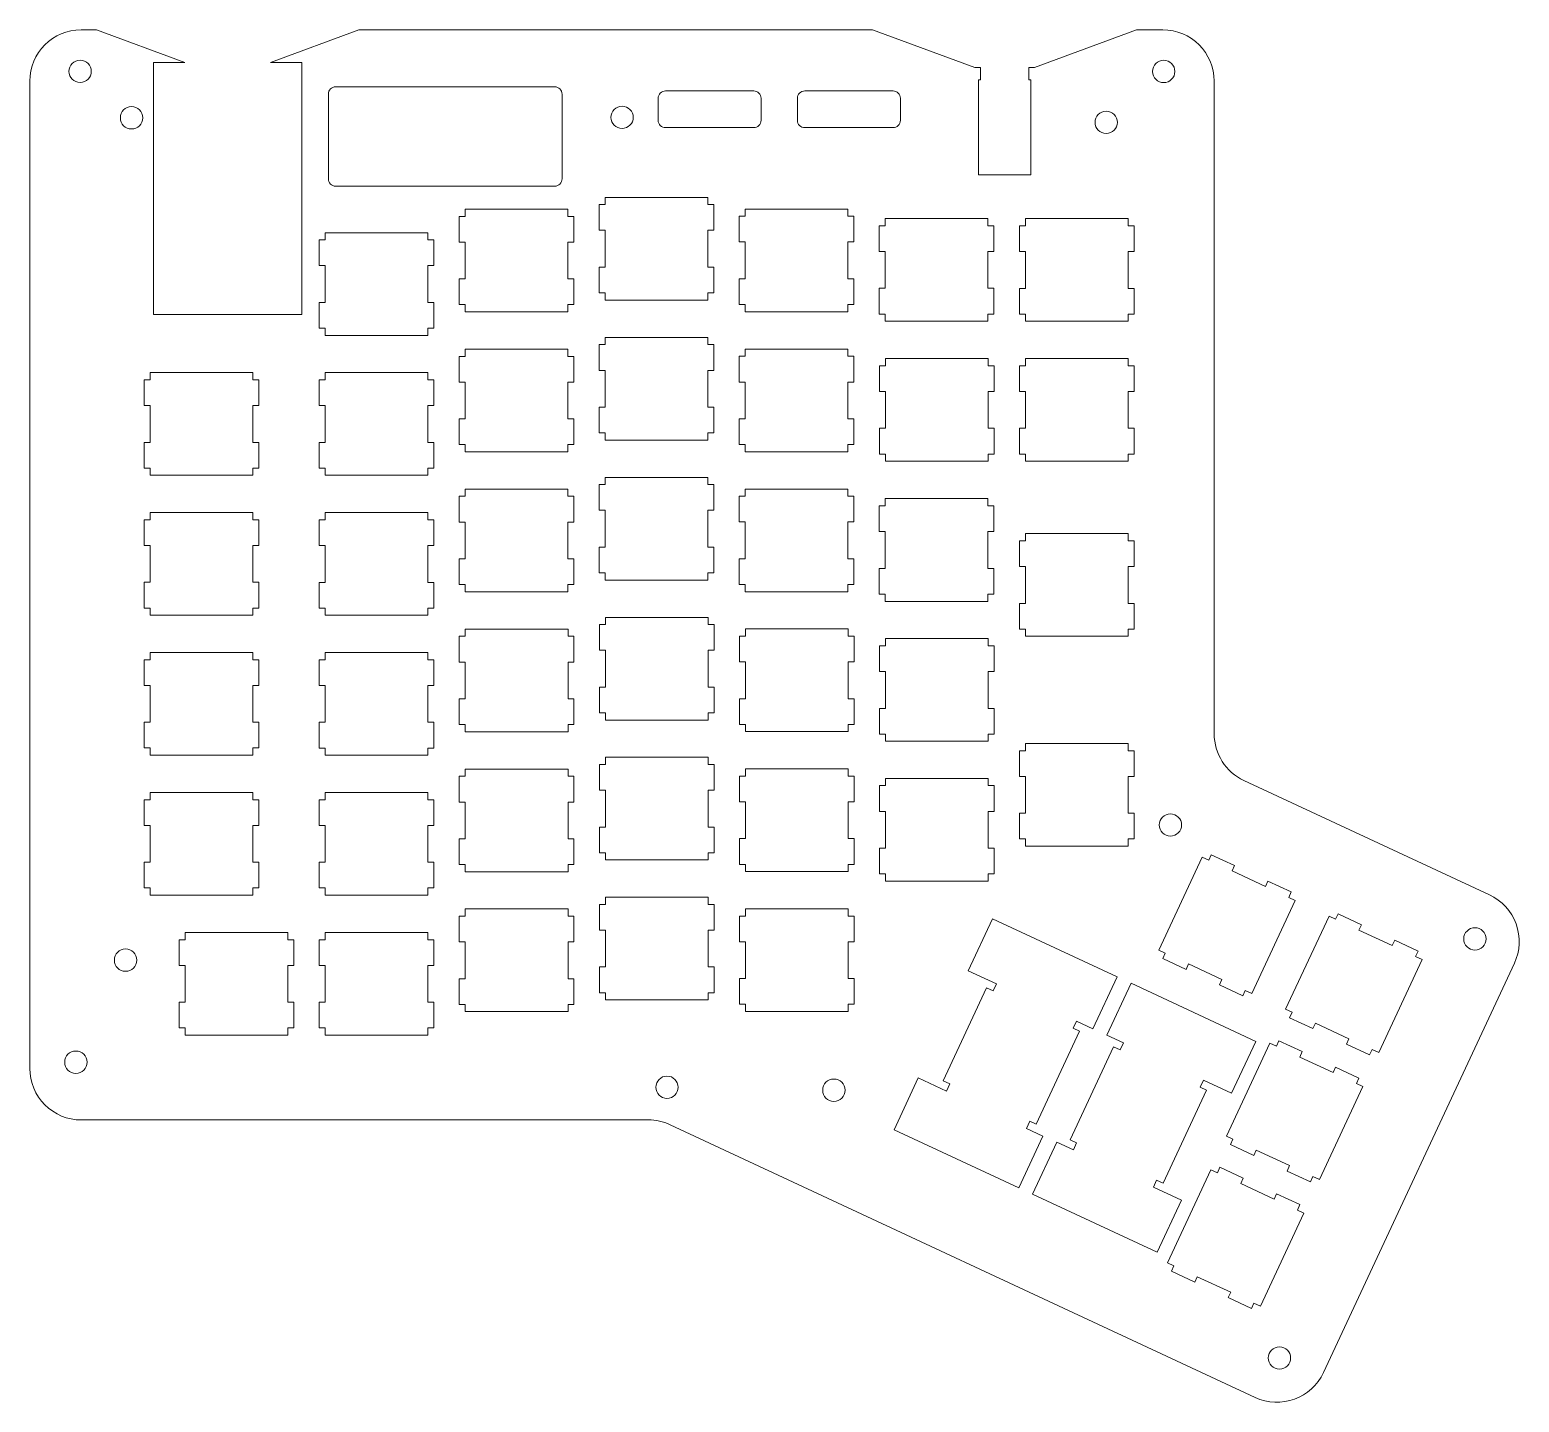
# Model space of a CAD drawing. Header units: inches. Extents: x 1 to 204, y 0 to 187.
import ezdxf

# ---------------------------------------------------------------- set-up
doc = ezdxf.new("R2010")
doc.units = ezdxf.units.IN
doc.header["$MEASUREMENT"] = 0
doc.layers.add('Orig switch cut', color=22, linetype='Continuous', lineweight=0, true_color=0xde3535)

msp = doc.modelspace()

# ---------------------------------------------------------------- linework, layer by layer
at = {"layer": 'Orig switch cut', "lineweight": 0}
for p, q in [((8.02, 187.14), (10.08, 187.14)), ((10.08, 187.14), (22.12, 182.7)), ((33.74, 182.7), (45.78, 187.14)), ((45.78, 187.14), (115.66, 187.14)), ((115.66, 187.14), (129.54, 182.02)), ((137.69, 182.02), (151.57, 187.14)), ((151.57, 187.14), (155.11, 187.14)), ((17.84, 182.7), (17.84, 148.41)), ((17.84, 182.7), (22.12, 182.7)), ((33.74, 182.7), (38.02, 182.7)), ((38.02, 182.7), (38.02, 148.41)), ((130.34, 182.02), (129.54, 182.02)), ((130.34, 180.32), (130.04, 180.32)), ((130.04, 180.32), (130.04, 167.42)), ((130.34, 182.02), (130.34, 180.32)), ((136.89, 182.02), (136.89, 180.32)), ((136.89, 182.02), (137.69, 182.02)), ((136.89, 180.32), (137.19, 180.32)), ((137.19, 180.32), (137.19, 167.42)), ((1.02, 180.14), (1.02, 45.81)), ((162.11, 180.14), (162.11, 91.35)), ((130.04, 167.42), (137.19, 167.42)), ((17.84, 148.41), (38.02, 148.41)), ((166.15, 85), (199.56, 69.43)), ((202.95, 60.12), (176.98, 4.44)), ((8.02, 38.81), (85.15, 38.81)), ((88.11, 38.15), (167.68, 1.06))]:
    msp.add_line(p, q, dxfattribs=at)
for points in [[(42.63, 179.38), (72.41, 179.38, -0.414214), (73.41, 178.38), (73.41, 166.86, -0.414214), (72.41, 165.86), (42.63, 165.86, -0.414214), (41.63, 166.86), (41.63, 178.38, -0.414214)], [(87.49, 178.82), (99.49, 178.82, -0.414214), (100.49, 177.82), (100.49, 174.82, -0.414214), (99.49, 173.82), (87.49, 173.82, -0.414214), (86.49, 174.82), (86.49, 177.82, -0.414214)], [(106.43, 178.82), (118.43, 178.82, -0.414214), (119.43, 177.82), (119.43, 174.82, -0.414214), (118.43, 173.82), (106.43, 173.82, -0.414214), (105.43, 174.82), (105.43, 177.82, -0.414214)]]:
    msp.add_lwpolyline(points, format="xyb", close=True, dxfattribs=at)
at = {"layer": 'Orig switch cut'}
for points in [[(93.26, 164.33), (93.26, 163.35), (94.07, 163.35), (94.07, 159.85), (93.26, 159.85), (93.26, 154.84), (94.07, 154.84), (94.07, 151.34), (93.26, 151.34), (93.26, 150.36), (79.29, 150.36), (79.29, 151.34), (78.47, 151.34), (78.47, 154.84), (79.29, 154.84), (79.29, 159.85), (78.47, 159.85), (78.47, 163.35), (79.29, 163.35), (79.29, 164.33)], [(74.22, 162.73), (74.22, 161.75), (75.03, 161.75), (75.03, 158.25), (74.22, 158.25), (74.22, 153.24), (75.03, 153.24), (75.03, 149.74), (74.22, 149.74), (74.22, 148.76), (60.25, 148.76), (60.25, 149.74), (59.43, 149.74), (59.43, 153.24), (60.25, 153.24), (60.25, 158.25), (59.43, 158.25), (59.43, 161.75), (60.25, 161.75), (60.25, 162.73)], [(112.3, 162.75), (112.3, 161.77), (113.11, 161.77), (113.11, 158.27), (112.3, 158.27), (112.3, 153.26), (113.11, 153.26), (113.11, 149.76), (112.3, 149.76), (112.3, 148.78), (98.33, 148.78), (98.33, 149.76), (97.51, 149.76), (97.51, 153.26), (98.33, 153.26), (98.33, 158.27), (97.51, 158.27), (97.51, 161.77), (98.33, 161.77), (98.33, 162.75)], [(131.33, 161.45), (131.33, 160.47), (132.15, 160.47), (132.15, 156.97), (131.33, 156.97), (131.33, 151.96), (132.15, 151.96), (132.15, 148.46), (131.33, 148.46), (131.33, 147.48), (117.36, 147.48), (117.36, 148.46), (116.55, 148.46), (116.55, 151.96), (117.36, 151.96), (117.36, 156.97), (116.55, 156.97), (116.55, 160.47), (117.36, 160.47), (117.36, 161.45)], [(150.43, 161.44), (150.43, 160.46), (151.24, 160.46), (151.24, 156.96), (150.43, 156.96), (150.43, 151.95), (151.24, 151.95), (151.24, 148.45), (150.43, 148.45), (150.43, 147.47), (136.46, 147.47), (136.46, 148.45), (135.64, 148.45), (135.64, 151.95), (136.46, 151.95), (136.46, 156.96), (135.64, 156.96), (135.64, 160.46), (136.46, 160.46), (136.46, 161.44)], [(55.17, 159.53), (55.17, 158.55), (55.98, 158.55), (55.98, 155.05), (55.17, 155.05), (55.17, 150.04), (55.98, 150.04), (55.98, 146.54), (55.17, 146.54), (55.17, 145.56), (41.2, 145.56), (41.2, 146.54), (40.38, 146.54), (40.38, 150.04), (41.2, 150.04), (41.2, 155.05), (40.38, 155.05), (40.38, 158.55), (41.2, 158.55), (41.2, 159.53)], [(93.26, 145.28), (93.26, 144.3), (94.07, 144.3), (94.07, 140.8), (93.26, 140.8), (93.26, 135.8), (94.07, 135.8), (94.07, 132.3), (93.26, 132.3), (93.26, 131.31), (79.29, 131.31), (79.29, 132.3), (78.48, 132.3), (78.48, 135.8), (79.29, 135.8), (79.29, 140.8), (78.48, 140.8), (78.48, 144.3), (79.29, 144.3), (79.29, 145.28)], [(74.21, 143.68), (74.21, 142.7), (75.03, 142.7), (75.03, 139.2), (74.21, 139.2), (74.21, 134.19), (75.03, 134.19), (75.03, 130.69), (74.21, 130.69), (74.21, 129.71), (60.24, 129.71), (60.24, 130.69), (59.43, 130.69), (59.43, 134.19), (60.24, 134.19), (60.24, 139.2), (59.43, 139.2), (59.43, 142.7), (60.24, 142.7), (60.24, 143.68)], [(112.3, 143.69), (112.3, 142.71), (113.11, 142.71), (113.11, 139.21), (112.3, 139.21), (112.3, 134.2), (113.11, 134.2), (113.11, 130.7), (112.3, 130.7), (112.3, 129.72), (98.33, 129.72), (98.33, 130.7), (97.52, 130.7), (97.52, 134.2), (98.33, 134.2), (98.33, 139.21), (97.52, 139.21), (97.52, 142.71), (98.33, 142.71), (98.33, 143.69)], [(131.38, 142.4), (131.38, 141.42), (132.19, 141.42), (132.19, 137.92), (131.38, 137.92), (131.38, 132.91), (132.19, 132.91), (132.19, 129.41), (131.38, 129.41), (131.38, 128.43), (117.41, 128.43), (117.41, 129.41), (116.59, 129.41), (116.59, 132.91), (117.41, 132.91), (117.41, 137.92), (116.59, 137.92), (116.59, 141.42), (117.41, 141.42), (117.41, 142.4)], [(150.43, 142.4), (150.43, 141.42), (151.24, 141.42), (151.24, 137.92), (150.43, 137.92), (150.43, 132.91), (151.24, 132.91), (151.24, 129.41), (150.43, 129.41), (150.43, 128.43), (136.46, 128.43), (136.46, 129.41), (135.64, 129.41), (135.64, 132.91), (136.46, 132.91), (136.46, 137.92), (135.64, 137.92), (135.64, 141.42), (136.46, 141.42), (136.46, 142.4)], [(31.36, 140.49), (31.36, 139.51), (32.17, 139.51), (32.17, 136.01), (31.36, 136.01), (31.36, 131), (32.17, 131), (32.17, 127.5), (31.36, 127.5), (31.36, 126.52), (17.39, 126.52), (17.39, 127.5), (16.58, 127.5), (16.58, 131), (17.39, 131), (17.39, 136.01), (16.58, 136.01), (16.58, 139.51), (17.39, 139.51), (17.39, 140.49)], [(55.16, 140.49), (55.16, 139.51), (55.98, 139.51), (55.98, 136.01), (55.16, 136.01), (55.16, 131), (55.98, 131), (55.98, 127.5), (55.16, 127.5), (55.16, 126.52), (41.19, 126.52), (41.19, 127.5), (40.38, 127.5), (40.38, 131), (41.19, 131), (41.19, 136.01), (40.38, 136.01), (40.38, 139.51), (41.19, 139.51), (41.19, 140.49)], [(93.26, 126.24), (93.26, 125.26), (94.07, 125.26), (94.07, 121.76), (93.26, 121.76), (93.26, 116.75), (94.07, 116.75), (94.07, 113.25), (93.26, 113.25), (93.26, 112.27), (79.29, 112.27), (79.29, 113.25), (78.47, 113.25), (78.47, 116.75), (79.29, 116.75), (79.29, 121.76), (78.47, 121.76), (78.47, 125.26), (79.29, 125.26), (79.29, 126.24)], [(74.21, 124.64), (74.21, 123.66), (75.02, 123.66), (75.02, 120.16), (74.21, 120.16), (74.21, 115.15), (75.02, 115.15), (75.02, 111.65), (74.21, 111.65), (74.21, 110.67), (60.24, 110.67), (60.24, 111.65), (59.43, 111.65), (59.43, 115.15), (60.24, 115.15), (60.24, 120.16), (59.43, 120.16), (59.43, 123.66), (60.24, 123.66), (60.24, 124.64)], [(112.3, 124.65), (112.3, 123.67), (113.11, 123.67), (113.11, 120.17), (112.3, 120.17), (112.3, 115.17), (113.11, 115.17), (113.11, 111.67), (112.3, 111.67), (112.3, 110.68), (98.33, 110.68), (98.33, 111.67), (97.52, 111.67), (97.52, 115.17), (98.33, 115.17), (98.33, 120.17), (97.52, 120.17), (97.52, 123.67), (98.33, 123.67), (98.33, 124.65)], [(131.33, 123.34), (131.33, 122.36), (132.15, 122.36), (132.15, 118.86), (131.33, 118.86), (131.33, 113.85), (132.15, 113.85), (132.15, 110.35), (131.33, 110.35), (131.33, 109.37), (117.36, 109.37), (117.36, 110.35), (116.55, 110.35), (116.55, 113.85), (117.36, 113.85), (117.36, 118.86), (116.55, 118.86), (116.55, 122.36), (117.36, 122.36), (117.36, 123.34)], [(31.36, 121.45), (31.36, 120.47), (32.17, 120.47), (32.17, 116.97), (31.36, 116.97), (31.36, 111.96), (32.17, 111.96), (32.17, 108.46), (31.36, 108.46), (31.36, 107.48), (17.39, 107.48), (17.39, 108.46), (16.58, 108.46), (16.58, 111.96), (17.39, 111.96), (17.39, 116.97), (16.58, 116.97), (16.58, 120.47), (17.39, 120.47), (17.39, 121.45)], [(55.16, 121.44), (55.16, 120.46), (55.97, 120.46), (55.97, 116.96), (55.16, 116.96), (55.16, 111.95), (55.97, 111.95), (55.97, 108.45), (55.16, 108.45), (55.16, 107.47), (41.19, 107.47), (41.19, 108.45), (40.38, 108.45), (40.38, 111.95), (41.19, 111.95), (41.19, 116.96), (40.38, 116.96), (40.38, 120.46), (41.19, 120.46), (41.19, 121.44)], [(150.43, 118.58), (150.43, 117.6), (151.24, 117.6), (151.24, 114.1), (150.43, 114.1), (150.43, 109.09), (151.24, 109.09), (151.24, 105.59), (150.43, 105.59), (150.43, 104.61), (136.46, 104.61), (136.46, 105.59), (135.64, 105.59), (135.64, 109.09), (136.46, 109.09), (136.46, 114.1), (135.64, 114.1), (135.64, 117.6), (136.46, 117.6), (136.46, 118.58)], [(74.23, 105.59), (74.23, 104.61), (75.04, 104.61), (75.04, 101.11), (74.23, 101.11), (74.23, 96.1), (75.04, 96.1), (75.04, 92.6), (74.23, 92.6), (74.23, 91.62), (60.26, 91.62), (60.26, 92.6), (59.44, 92.6), (59.44, 96.1), (60.26, 96.1), (60.26, 101.11), (59.44, 101.11), (59.44, 104.61), (60.26, 104.61), (60.26, 105.59)], [(93.28, 107.19), (93.28, 106.21), (94.09, 106.21), (94.09, 102.71), (93.28, 102.71), (93.28, 97.7), (94.09, 97.7), (94.09, 94.2), (93.28, 94.2), (93.28, 93.22), (79.31, 93.22), (79.31, 94.2), (78.49, 94.2), (78.49, 97.7), (79.31, 97.7), (79.31, 102.71), (78.49, 102.71), (78.49, 106.21), (79.31, 106.21), (79.31, 107.19)], [(112.33, 105.61), (112.33, 104.63), (113.14, 104.63), (113.14, 101.13), (112.33, 101.13), (112.33, 96.12), (113.14, 96.12), (113.14, 92.62), (112.33, 92.62), (112.33, 91.64), (98.36, 91.64), (98.36, 92.62), (97.54, 92.62), (97.54, 96.12), (98.36, 96.12), (98.36, 101.13), (97.54, 101.13), (97.54, 104.63), (98.36, 104.63), (98.36, 105.61)], [(131.38, 104.3), (131.38, 103.32), (132.19, 103.32), (132.19, 99.82), (131.38, 99.82), (131.38, 94.81), (132.19, 94.81), (132.19, 91.31), (131.38, 91.31), (131.38, 90.33), (117.41, 90.33), (117.41, 91.31), (116.59, 91.31), (116.59, 94.81), (117.41, 94.81), (117.41, 99.82), (116.59, 99.82), (116.59, 103.32), (117.41, 103.32), (117.41, 104.3)], [(31.37, 102.41), (31.37, 101.43), (32.18, 101.43), (32.18, 97.93), (31.37, 97.93), (31.37, 92.92), (32.18, 92.92), (32.18, 89.42), (31.37, 89.42), (31.37, 88.44), (17.4, 88.44), (17.4, 89.42), (16.59, 89.42), (16.59, 92.92), (17.4, 92.92), (17.4, 97.93), (16.59, 97.93), (16.59, 101.43), (17.4, 101.43), (17.4, 102.41)], [(55.17, 102.4), (55.17, 101.42), (55.98, 101.42), (55.98, 97.92), (55.17, 97.92), (55.17, 92.91), (55.98, 92.91), (55.98, 89.41), (55.17, 89.41), (55.17, 88.43), (41.2, 88.43), (41.2, 89.41), (40.39, 89.41), (40.39, 92.91), (41.2, 92.91), (41.2, 97.92), (40.39, 97.92), (40.39, 101.42), (41.2, 101.42), (41.2, 102.4)], [(150.43, 90.03), (150.43, 89.05), (151.24, 89.05), (151.24, 85.55), (150.43, 85.55), (150.43, 80.54), (151.24, 80.54), (151.24, 77.04), (150.43, 77.04), (150.43, 76.06), (136.46, 76.06), (136.46, 77.04), (135.64, 77.04), (135.64, 80.54), (136.46, 80.54), (136.46, 85.55), (135.64, 85.55), (135.64, 89.05), (136.46, 89.05), (136.46, 90.03)], [(93.28, 88.15), (93.28, 87.17), (94.09, 87.17), (94.09, 83.67), (93.28, 83.67), (93.28, 78.66), (94.09, 78.66), (94.09, 75.16), (93.28, 75.16), (93.28, 74.18), (79.31, 74.18), (79.31, 75.16), (78.49, 75.16), (78.49, 78.66), (79.31, 78.66), (79.31, 83.67), (78.49, 83.67), (78.49, 87.17), (79.31, 87.17), (79.31, 88.15)], [(74.23, 86.54), (74.23, 85.56), (75.04, 85.56), (75.04, 82.06), (74.23, 82.06), (74.23, 77.05), (75.04, 77.05), (75.04, 73.55), (74.23, 73.55), (74.23, 72.57), (60.26, 72.57), (60.26, 73.55), (59.44, 73.55), (59.44, 77.05), (60.26, 77.05), (60.26, 82.06), (59.44, 82.06), (59.44, 85.56), (60.26, 85.56), (60.26, 86.54)], [(112.33, 86.57), (112.33, 85.59), (113.14, 85.59), (113.14, 82.09), (112.33, 82.09), (112.33, 77.08), (113.14, 77.08), (113.14, 73.58), (112.33, 73.58), (112.33, 72.6), (98.36, 72.6), (98.36, 73.58), (97.54, 73.58), (97.54, 77.08), (98.36, 77.08), (98.36, 82.09), (97.54, 82.09), (97.54, 85.59), (98.36, 85.59), (98.36, 86.57)], [(131.38, 85.27), (131.38, 84.29), (132.19, 84.29), (132.19, 80.79), (131.38, 80.79), (131.38, 75.78), (132.19, 75.78), (132.19, 72.28), (131.38, 72.28), (131.38, 71.3), (117.41, 71.3), (117.41, 72.28), (116.59, 72.28), (116.59, 75.78), (117.41, 75.78), (117.41, 80.79), (116.59, 80.79), (116.59, 84.29), (117.41, 84.29), (117.41, 85.27)], [(31.37, 83.36), (31.37, 82.38), (32.18, 82.38), (32.18, 78.88), (31.37, 78.88), (31.37, 73.87), (32.18, 73.87), (32.18, 70.37), (31.37, 70.37), (31.37, 69.39), (17.4, 69.39), (17.4, 70.37), (16.58, 70.37), (16.58, 73.87), (17.4, 73.87), (17.4, 78.88), (16.58, 78.88), (16.58, 82.38), (17.4, 82.38), (17.4, 83.36)], [(55.18, 83.36), (55.18, 82.38), (55.99, 82.38), (55.99, 78.88), (55.18, 78.88), (55.18, 73.87), (55.99, 73.87), (55.99, 70.37), (55.18, 70.37), (55.18, 69.39), (41.21, 69.39), (41.21, 70.37), (40.39, 70.37), (40.39, 73.87), (41.21, 73.87), (41.21, 78.88), (40.39, 78.88), (40.39, 82.38), (41.21, 82.38), (41.21, 83.36)], [(160.48, 74.58), (161.37, 74.17), (161.71, 74.9), (164.88, 73.42), (164.54, 72.69), (169.08, 70.57), (169.42, 71.31), (172.59, 69.83), (172.25, 69.09), (173.14, 68.68), (167.23, 56.02), (166.35, 56.43), (166, 55.7), (162.83, 57.17), (163.17, 57.91), (158.63, 60.03), (158.29, 59.29), (155.12, 60.77), (155.46, 61.51), (154.57, 61.92)], [(93.28, 69.11), (93.28, 68.13), (94.09, 68.13), (94.09, 64.63), (93.28, 64.63), (93.28, 59.62), (94.09, 59.62), (94.09, 56.12), (93.28, 56.12), (93.28, 55.14), (79.31, 55.14), (79.31, 56.12), (78.49, 56.12), (78.49, 59.62), (79.31, 59.62), (79.31, 64.63), (78.49, 64.63), (78.49, 68.13), (79.31, 68.13), (79.31, 69.11)], [(74.23, 67.51), (74.23, 66.53), (75.04, 66.53), (75.04, 63.03), (74.23, 63.03), (74.23, 58.02), (75.04, 58.02), (75.04, 54.52), (74.23, 54.52), (74.23, 53.54), (60.26, 53.54), (60.26, 54.52), (59.44, 54.52), (59.44, 58.02), (60.26, 58.02), (60.26, 63.03), (59.44, 63.03), (59.44, 66.53), (60.26, 66.53), (60.26, 67.51)], [(112.33, 67.53), (112.33, 66.55), (113.14, 66.55), (113.14, 63.05), (112.33, 63.05), (112.33, 58.04), (113.14, 58.04), (113.14, 54.54), (112.33, 54.54), (112.33, 53.56), (98.36, 53.56), (98.36, 54.54), (97.54, 54.54), (97.54, 58.04), (98.36, 58.04), (98.36, 63.05), (97.54, 63.05), (97.54, 66.55), (98.36, 66.55), (98.36, 67.53)], [(177.74, 66.53), (178.63, 66.12), (178.97, 66.85), (182.14, 65.37), (181.8, 64.64), (186.34, 62.52), (186.68, 63.26), (189.85, 61.78), (189.51, 61.04), (190.4, 60.63), (184.49, 47.97), (183.61, 48.38), (183.26, 47.65), (180.09, 49.12), (180.43, 49.86), (175.89, 51.98), (175.55, 51.24), (172.38, 52.72), (172.72, 53.46), (171.83, 53.87)], [(36.13, 64.31), (36.13, 63.33), (36.94, 63.33), (36.94, 59.83), (36.13, 59.83), (36.13, 54.82), (36.94, 54.82), (36.94, 51.32), (36.13, 51.32), (36.13, 50.34), (22.16, 50.34), (22.16, 51.32), (21.34, 51.32), (21.34, 54.82), (22.16, 54.82), (22.16, 59.83), (21.34, 59.83), (21.34, 63.33), (22.16, 63.33), (22.16, 64.31)], [(55.18, 64.31), (55.18, 63.33), (55.99, 63.33), (55.99, 59.83), (55.18, 59.83), (55.18, 54.82), (55.99, 54.82), (55.99, 51.32), (55.18, 51.32), (55.18, 50.34), (41.21, 50.34), (41.21, 51.32), (40.39, 51.32), (40.39, 54.82), (41.21, 54.82), (41.21, 59.83), (40.39, 59.83), (40.39, 63.33), (41.21, 63.33), (41.21, 64.31)], [(169.69, 49.27), (170.58, 48.85), (170.92, 49.59), (174.09, 48.11), (173.75, 47.37), (178.29, 45.26), (178.63, 45.99), (181.8, 44.51), (181.46, 43.78), (182.35, 43.36), (176.44, 30.7), (175.55, 31.12), (175.21, 30.38), (172.04, 31.86), (172.38, 32.59), (167.84, 34.71), (167.5, 33.97), (164.33, 35.45), (164.67, 36.19), (163.78, 36.6)], [(161.66, 32.04), (162.55, 31.62), (162.89, 32.36), (166.07, 30.88), (165.72, 30.14), (170.26, 28.02), (170.6, 28.76), (173.78, 27.28), (173.43, 26.54), (174.32, 26.13), (168.42, 13.47), (167.53, 13.88), (167.19, 13.15), (164.01, 14.63), (164.36, 15.36), (159.82, 17.48), (159.47, 16.74), (156.3, 18.22), (156.64, 18.96), (155.76, 19.37)]]:
    msp.add_lwpolyline(points, close=True, dxfattribs=at)
at = {"layer": 'Orig switch cut', "lineweight": 0}
for points in [[(131.96, 66.16), (128.67, 59.09), (132.49, 57.31), (132.05, 56.36), (131.16, 56.77), (125.26, 44.11), (126.14, 43.7), (125.7, 42.74), (121.87, 44.52), (118.58, 37.45), (135.53, 29.55), (138.82, 36.62), (136.58, 37.66), (137.03, 38.62), (137.92, 38.21), (143.81, 50.87), (142.93, 51.28), (143.38, 52.23), (145.61, 51.19), (148.91, 58.26), (131.96, 66.16)], [(140.72, 35.77), (137.42, 28.7), (154.37, 20.8), (157.67, 27.87), (153.85, 29.65), (154.29, 30.6), (155.18, 30.19), (161.08, 42.85), (160.2, 43.26), (160.64, 44.22), (164.46, 42.44), (167.76, 49.5), (150.81, 57.41), (147.51, 50.34), (149.76, 49.29), (149.31, 48.34), (148.43, 48.75), (142.52, 36.09), (143.41, 35.68), (142.96, 34.72), (140.72, 35.77)]]:
    msp.add_lwpolyline(points, dxfattribs=at)
for centre in [(7.87, 181.48), (155.25, 181.47), (14.86, 175.16), (81.58, 175.22), (147.43, 174.54), (156.16, 78.94), (197.58, 63.44), (14.05, 60.55), (7.29, 46.66), (87.69, 43.25), (110.39, 42.85), (170.99, 6.42)]:
    msp.add_circle(centre, 1.52, dxfattribs=at)
for centre, start, end in [((8.02, 180.14), 90, 180), ((155.11, 180.14), 0, 90), ((169.11, 91.35), 180, 245.0019), ((196.6, 63.08), 335.0002, 65.0019), ((8.02, 45.81), 180, 270.0001), ((85.15, 31.81), 65.0046, 90.0001), ((170.64, 7.4), 245.0046, 335.0002)]:
    msp.add_arc(centre, 7, start, end, dxfattribs=at)

doc.saveas('drawing.dxf')
